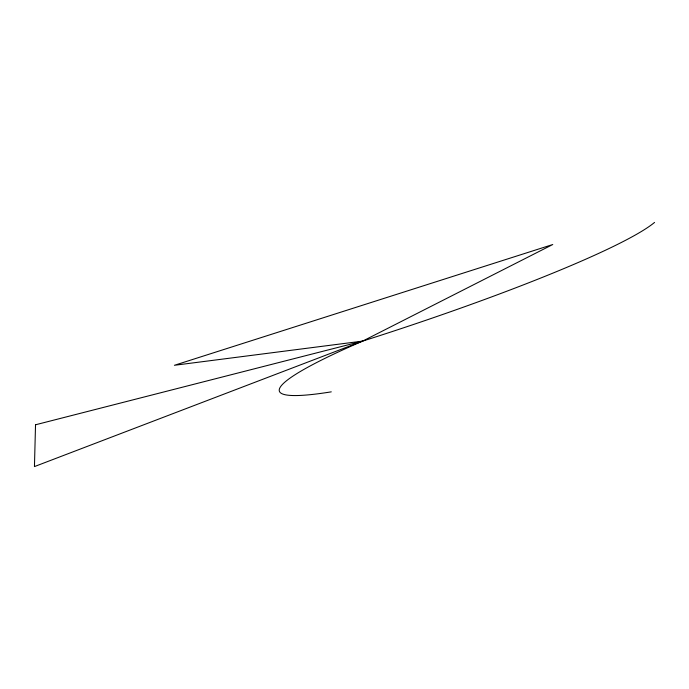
<?xml version="1.0" encoding="UTF-8"?>
<svg xmlns="http://www.w3.org/2000/svg" width="689" height="689" viewBox="0 0 689 689"><rect width="100%" height="100%" fill="white"/><g stroke="black" fill="none" stroke-linecap="round" stroke-linejoin="round"><path stroke-width="1.03" d="M331.288 391.843A307.966 30.583 -17.9 0 1 362.655 341.107L552.759 244.526L174.403 365.291L362.655 341.107A307.966 30.583 -17.9 0 0 654.55 222.418M35.527 424.786L34.45 466.582L362.655 341.107L35.527 424.786"/></g></svg>
